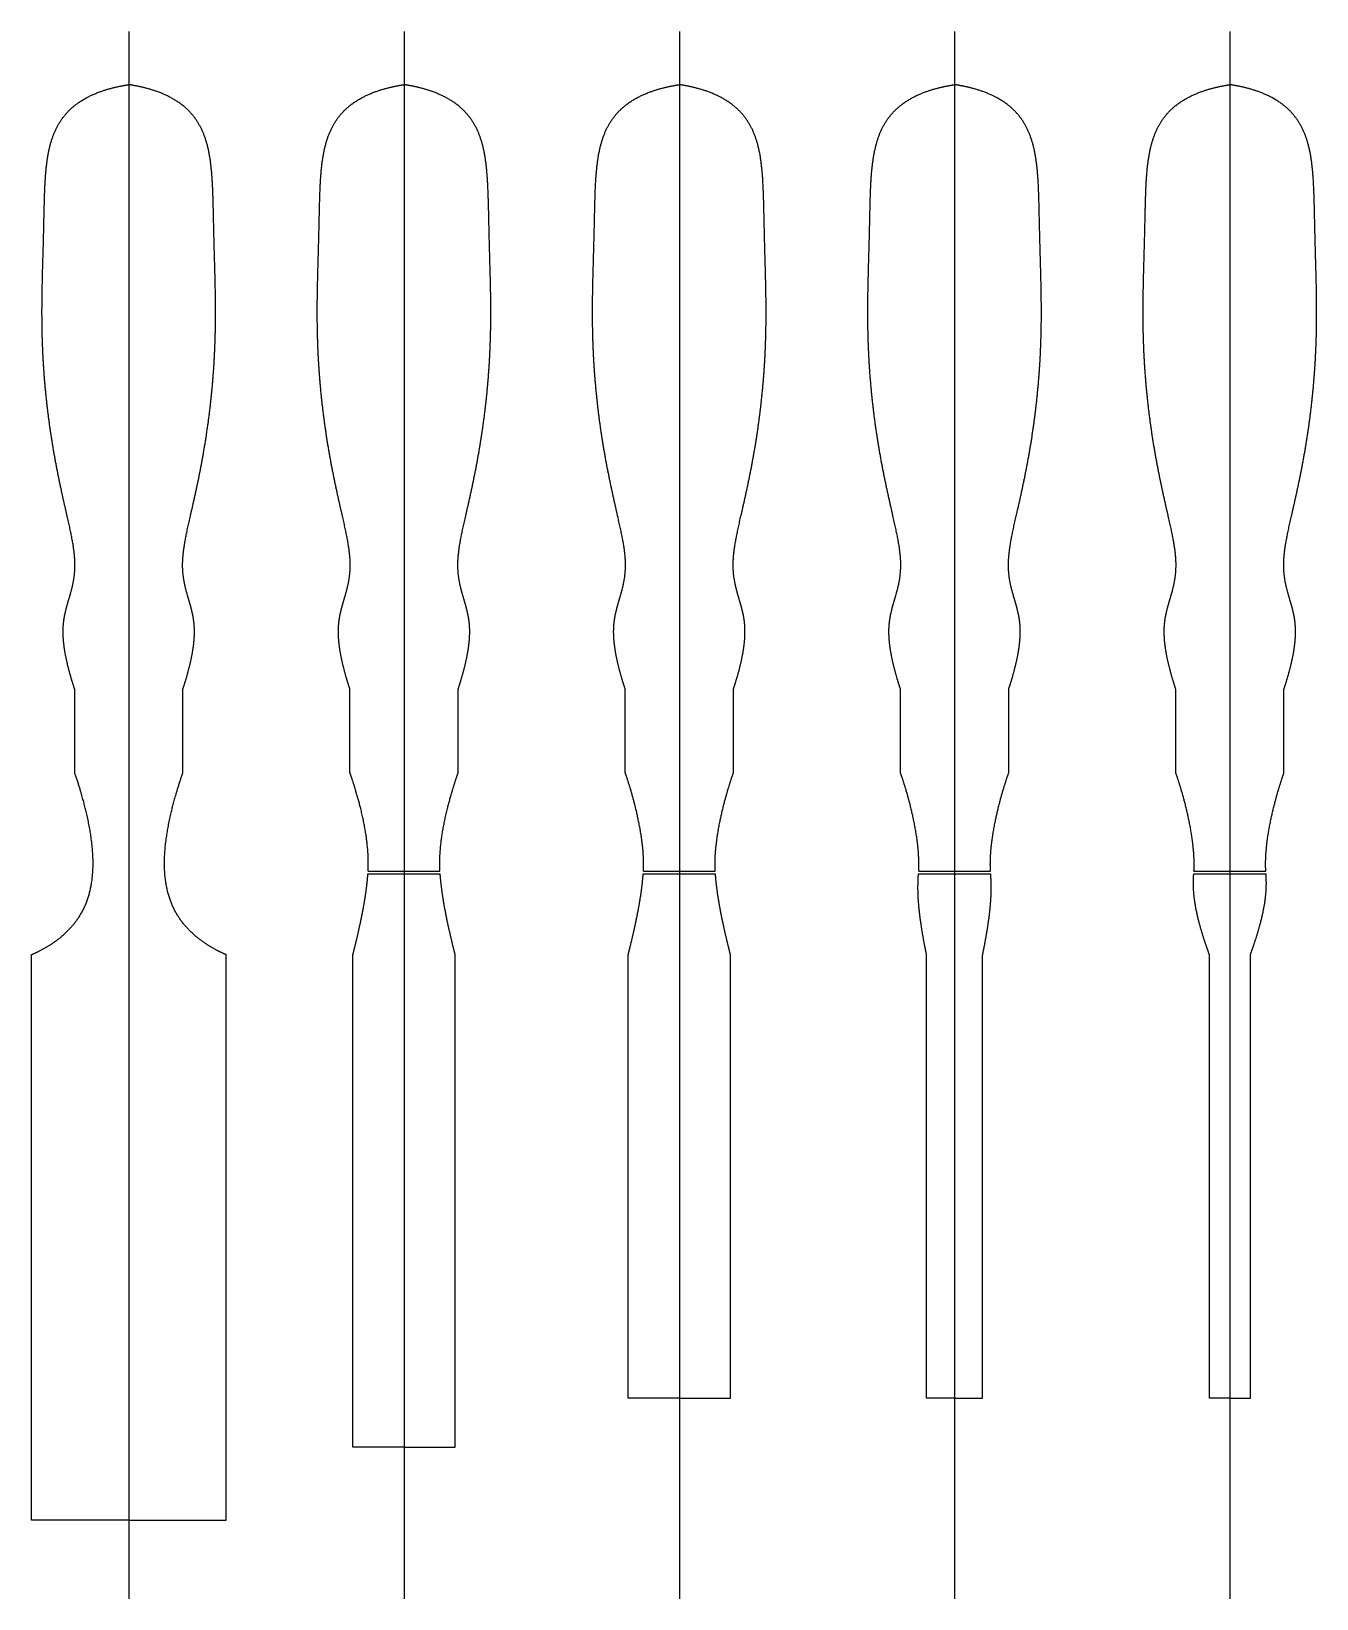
# Model space of a CAD drawing. Header units: millimetres. Extents: x -20 to 244, y -160 to 161.
import ezdxf

# ---------------------------------------------------------------- set-up
doc = ezdxf.new("R2010")
doc.units = ezdxf.units.MM
doc.layers.get('0').update_dxf_attribs({"linetype": 'CONTINUOUS'})

msp = doc.modelspace()

# ---------------------------------------------------------------- linework, layer by layer
for p, q in [((0.15, 161.42), (0.15, -160.17)), ((56.65, 161.42), (56.65, -160.17)), ((113.15, 161.42), (113.15, -160.17)), ((169.65, 161.42), (169.65, -160.17)), ((226.15, 161.42), (226.15, -160.17)), ((-10.96, 9.3), (-10.96, 26.45)), ((11.25, 9.3), (11.25, 26.45)), ((45.54, 9.3), (45.54, 26.45)), ((67.75, 9.3), (67.75, 26.45)), ((102.04, 9.3), (102.04, 26.45)), ((124.25, 9.3), (124.25, 26.45)), ((158.54, 9.3), (158.54, 26.45)), ((180.75, 9.3), (180.75, 26.45)), ((215.04, 9.3), (215.04, 26.45)), ((237.25, 9.3), (237.25, 26.45)), ((49.23, -11.46), (56.65, -11.46)), ((49.27, -10.93), (56.65, -10.93)), ((56.65, -10.93), (64.02, -10.93)), ((56.65, -11.46), (64.06, -11.46)), ((105.73, -11.46), (120.56, -11.46)), ((105.77, -10.93), (120.52, -10.93)), ((162.23, -11.46), (177.06, -11.46)), ((162.27, -10.93), (177.02, -10.93)), ((218.73, -11.46), (233.56, -11.46)), ((218.77, -10.93), (233.52, -10.93)), ((-19.85, -144.05), (-19.85, -28.05)), ((20.15, -144.05), (20.15, -28.05)), ((46.15, -129.05), (46.15, -28.05)), ((67.15, -129.05), (67.15, -28.05)), ((102.65, -119.05), (102.65, -28.05)), ((123.65, -119.05), (123.65, -28.05)), ((163.9, -119.05), (163.9, -28.05)), ((175.4, -119.05), (175.4, -28.05)), ((221.95, -119.05), (221.95, -28.05)), ((230.35, -119.05), (230.35, -28.05)), ((113.15, -119.05), (102.65, -119.05)), ((113.15, -119.05), (123.65, -119.05)), ((169.65, -119.05), (163.9, -119.05)), ((169.65, -119.05), (175.4, -119.05)), ((226.15, -119.05), (221.95, -119.05)), ((226.15, -119.05), (230.35, -119.05)), ((56.65, -129.05), (46.15, -129.05)), ((56.65, -129.05), (67.15, -129.05)), ((0.15, -144.05), (-19.85, -144.05)), ((0.15, -144.05), (20.15, -144.05))]:
    msp.add_line(p, q)
for points in [[(-10.96, 26.45), (-11.18, 27.11), (-11.59, 28.41), (-12.13, 30.27), (-12.7, 32.56), (-13.16, 35.12), (-13.37, 37.39), (-13.35, 39.41), (-13.12, 41.26), (-12.7, 43.04), (-12.17, 44.82), (-11.61, 46.68), (-11.14, 48.65), (-10.87, 50.76), (-10.87, 53.05), (-11.16, 55.59), (-11.7, 58.44), (-12.43, 61.68), (-13.28, 65.33), (-14.16, 69.39), (-15.03, 73.82), (-15.82, 78.52), (-16.49, 83.39), (-17.02, 88.33), (-17.4, 93.24), (-17.61, 98.01), (-17.69, 102.61), (-17.66, 107), (-17.57, 111.2), (-17.45, 115.22), (-17.34, 119.11), (-17.26, 122.88), (-17.18, 126.55), (-17.07, 130.11), (-16.83, 133.53), (-16.38, 136.77), (-15.59, 139.76), (-14.38, 142.46), (-12.66, 144.83), (-10.38, 146.83), (-7.52, 148.46), (-4.76, 149.46), (-2.41, 150.04), (-0.73, 150.35), (0.15, 150.48)], [(11.25, 26.45), (11.47, 27.11), (11.88, 28.41), (12.42, 30.27), (12.99, 32.56), (13.45, 35.12), (13.66, 37.39), (13.64, 39.41), (13.41, 41.26), (12.99, 43.04), (12.46, 44.82), (11.9, 46.68), (11.43, 48.65), (11.16, 50.76), (11.16, 53.05), (11.45, 55.59), (11.99, 58.44), (12.72, 61.68), (13.57, 65.33), (14.45, 69.39), (15.32, 73.82), (16.11, 78.52), (16.78, 83.39), (17.31, 88.33), (17.69, 93.24), (17.9, 98.01), (17.98, 102.61), (17.95, 107), (17.86, 111.2), (17.74, 115.22), (17.63, 119.11), (17.55, 122.88), (17.47, 126.55), (17.36, 130.11), (17.12, 133.53), (16.67, 136.77), (15.88, 139.76), (14.67, 142.46), (12.95, 144.83), (10.68, 146.83), (7.81, 148.46), (5.05, 149.46), (2.7, 150.04), (1.02, 150.35), (0.15, 150.48)], [(45.54, 26.45), (45.32, 27.11), (44.91, 28.41), (44.37, 30.27), (43.8, 32.56), (43.34, 35.12), (43.13, 37.39), (43.15, 39.41), (43.38, 41.26), (43.8, 43.04), (44.33, 44.82), (44.89, 46.68), (45.36, 48.65), (45.63, 50.76), (45.63, 53.05), (45.34, 55.59), (44.8, 58.44), (44.07, 61.68), (43.22, 65.33), (42.34, 69.39), (41.47, 73.82), (40.68, 78.52), (40.01, 83.39), (39.48, 88.33), (39.1, 93.24), (38.89, 98.01), (38.81, 102.61), (38.84, 107), (38.93, 111.2), (39.05, 115.22), (39.16, 119.11), (39.24, 122.88), (39.32, 126.55), (39.43, 130.11), (39.67, 133.53), (40.12, 136.77), (40.91, 139.76), (42.12, 142.46), (43.84, 144.83), (46.12, 146.83), (48.98, 148.46), (51.74, 149.46), (54.09, 150.04), (55.77, 150.35), (56.65, 150.48)], [(67.75, 26.45), (67.97, 27.11), (68.38, 28.41), (68.92, 30.27), (69.49, 32.56), (69.95, 35.12), (70.16, 37.39), (70.14, 39.41), (69.91, 41.26), (69.49, 43.04), (68.96, 44.82), (68.4, 46.68), (67.93, 48.65), (67.66, 50.76), (67.66, 53.05), (67.95, 55.59), (68.49, 58.44), (69.22, 61.68), (70.07, 65.33), (70.95, 69.39), (71.82, 73.82), (72.61, 78.52), (73.28, 83.39), (73.81, 88.33), (74.19, 93.24), (74.4, 98.01), (74.48, 102.61), (74.45, 107), (74.36, 111.2), (74.24, 115.22), (74.13, 119.11), (74.05, 122.88), (73.97, 126.55), (73.86, 130.11), (73.62, 133.53), (73.17, 136.77), (72.38, 139.76), (71.17, 142.46), (69.45, 144.83), (67.18, 146.83), (64.31, 148.46), (61.55, 149.46), (59.2, 150.04), (57.52, 150.35), (56.65, 150.48)], [(102.04, 26.45), (101.82, 27.11), (101.41, 28.41), (100.87, 30.27), (100.3, 32.56), (99.84, 35.12), (99.63, 37.39), (99.65, 39.41), (99.88, 41.26), (100.3, 43.04), (100.83, 44.82), (101.39, 46.68), (101.86, 48.65), (102.13, 50.76), (102.13, 53.05), (101.84, 55.59), (101.3, 58.44), (100.57, 61.68), (99.72, 65.33), (98.84, 69.39), (97.97, 73.82), (97.18, 78.52), (96.51, 83.39), (95.98, 88.33), (95.6, 93.24), (95.39, 98.01), (95.31, 102.61), (95.34, 107), (95.43, 111.2), (95.55, 115.22), (95.66, 119.11), (95.74, 122.88), (95.82, 126.55), (95.93, 130.11), (96.17, 133.53), (96.62, 136.77), (97.41, 139.76), (98.62, 142.46), (100.34, 144.83), (102.62, 146.83), (105.48, 148.46), (108.24, 149.46), (110.59, 150.04), (112.27, 150.35), (113.15, 150.48)], [(124.25, 26.45), (124.47, 27.11), (124.88, 28.41), (125.42, 30.27), (125.99, 32.56), (126.45, 35.12), (126.66, 37.39), (126.64, 39.41), (126.41, 41.26), (125.99, 43.04), (125.46, 44.82), (124.9, 46.68), (124.43, 48.65), (124.16, 50.76), (124.16, 53.05), (124.45, 55.59), (124.99, 58.44), (125.72, 61.68), (126.57, 65.33), (127.45, 69.39), (128.32, 73.82), (129.11, 78.52), (129.78, 83.39), (130.31, 88.33), (130.69, 93.24), (130.9, 98.01), (130.98, 102.61), (130.95, 107), (130.86, 111.2), (130.74, 115.22), (130.63, 119.11), (130.55, 122.88), (130.47, 126.55), (130.36, 130.11), (130.12, 133.53), (129.67, 136.77), (128.88, 139.76), (127.67, 142.46), (125.95, 144.83), (123.68, 146.83), (120.81, 148.46), (118.05, 149.46), (115.7, 150.04), (114.02, 150.35), (113.15, 150.48)], [(158.54, 26.45), (158.32, 27.11), (157.91, 28.41), (157.37, 30.27), (156.8, 32.56), (156.34, 35.12), (156.13, 37.39), (156.15, 39.41), (156.38, 41.26), (156.8, 43.04), (157.33, 44.82), (157.89, 46.68), (158.36, 48.65), (158.63, 50.76), (158.63, 53.05), (158.34, 55.59), (157.8, 58.44), (157.07, 61.68), (156.22, 65.33), (155.34, 69.39), (154.47, 73.82), (153.68, 78.52), (153.01, 83.39), (152.48, 88.33), (152.1, 93.24), (151.89, 98.01), (151.81, 102.61), (151.84, 107), (151.93, 111.2), (152.05, 115.22), (152.16, 119.11), (152.24, 122.88), (152.32, 126.55), (152.43, 130.11), (152.67, 133.53), (153.12, 136.77), (153.91, 139.76), (155.12, 142.46), (156.84, 144.83), (159.12, 146.83), (161.98, 148.46), (164.74, 149.46), (167.09, 150.04), (168.77, 150.35), (169.65, 150.48)], [(180.75, 26.45), (180.97, 27.11), (181.38, 28.41), (181.92, 30.27), (182.49, 32.56), (182.95, 35.12), (183.16, 37.39), (183.14, 39.41), (182.91, 41.26), (182.49, 43.04), (181.96, 44.82), (181.4, 46.68), (180.93, 48.65), (180.66, 50.76), (180.66, 53.05), (180.95, 55.59), (181.49, 58.44), (182.22, 61.68), (183.07, 65.33), (183.95, 69.39), (184.82, 73.82), (185.61, 78.52), (186.28, 83.39), (186.81, 88.33), (187.19, 93.24), (187.4, 98.01), (187.48, 102.61), (187.45, 107), (187.36, 111.2), (187.24, 115.22), (187.13, 119.11), (187.05, 122.88), (186.97, 126.55), (186.86, 130.11), (186.62, 133.53), (186.17, 136.77), (185.38, 139.76), (184.17, 142.46), (182.45, 144.83), (180.18, 146.83), (177.31, 148.46), (174.55, 149.46), (172.2, 150.04), (170.52, 150.35), (169.65, 150.48)], [(215.04, 26.45), (214.82, 27.11), (214.41, 28.41), (213.87, 30.27), (213.3, 32.56), (212.84, 35.12), (212.63, 37.39), (212.65, 39.41), (212.88, 41.26), (213.3, 43.04), (213.83, 44.82), (214.39, 46.68), (214.86, 48.65), (215.13, 50.76), (215.13, 53.05), (214.84, 55.59), (214.3, 58.44), (213.57, 61.68), (212.72, 65.33), (211.84, 69.39), (210.97, 73.82), (210.18, 78.52), (209.51, 83.39), (208.98, 88.33), (208.6, 93.24), (208.39, 98.01), (208.31, 102.61), (208.34, 107), (208.43, 111.2), (208.55, 115.22), (208.66, 119.11), (208.74, 122.88), (208.82, 126.55), (208.93, 130.11), (209.17, 133.53), (209.62, 136.77), (210.41, 139.76), (211.62, 142.46), (213.34, 144.83), (215.62, 146.83), (218.48, 148.46), (221.24, 149.46), (223.59, 150.04), (225.27, 150.35), (226.15, 150.48)], [(237.25, 26.45), (237.47, 27.11), (237.88, 28.41), (238.42, 30.27), (238.99, 32.56), (239.45, 35.12), (239.66, 37.39), (239.64, 39.41), (239.41, 41.26), (238.99, 43.04), (238.46, 44.82), (237.9, 46.68), (237.43, 48.65), (237.16, 50.76), (237.16, 53.05), (237.45, 55.59), (237.99, 58.44), (238.72, 61.68), (239.57, 65.33), (240.45, 69.39), (241.32, 73.82), (242.11, 78.52), (242.78, 83.39), (243.31, 88.33), (243.69, 93.24), (243.9, 98.01), (243.98, 102.61), (243.95, 107), (243.86, 111.2), (243.74, 115.22), (243.63, 119.11), (243.55, 122.88), (243.47, 126.55), (243.36, 130.11), (243.12, 133.53), (242.67, 136.77), (241.88, 139.76), (240.67, 142.46), (238.95, 144.83), (236.68, 146.83), (233.81, 148.46), (231.05, 149.46), (228.7, 150.04), (227.02, 150.35), (226.15, 150.48)], [(-19.85, -28.05), (-19.07, -27.71), (-17.56, -26.98), (-15.45, -25.78), (-12.99, -23.95), (-10.51, -21.27), (-8.68, -18.15), (-7.53, -14.59), (-7.05, -10.58), (-7.2, -6.16), (-7.91, -1.36), (-8.89, 2.74), (-9.84, 5.97), (-10.57, 8.18), (-10.96, 9.3)], [(20.15, -28.05), (19.36, -27.71), (17.85, -26.98), (15.74, -25.78), (13.28, -23.95), (10.8, -21.27), (8.97, -18.15), (7.82, -14.59), (7.34, -10.58), (7.49, -6.16), (8.21, -1.36), (9.19, 2.74), (10.14, 5.97), (10.86, 8.18), (11.25, 9.3)], [(105.77, -10.93), (105.81, -10.25), (105.84, -8.85), (105.75, -6.66), (105.39, -3.57), (104.61, 0.49), (103.75, 3.9), (102.96, 6.56), (102.36, 8.38), (102.04, 9.3)], [(120.52, -10.93), (120.48, -10.25), (120.45, -8.85), (120.54, -6.66), (120.9, -3.57), (121.68, 0.49), (122.54, 3.9), (123.33, 6.56), (123.93, 8.38), (124.25, 9.3)], [(162.27, -10.93), (162.31, -10.25), (162.34, -8.85), (162.25, -6.66), (161.89, -3.57), (161.11, 0.49), (160.25, 3.9), (159.46, 6.56), (158.86, 8.38), (158.54, 9.3)], [(177.02, -10.93), (176.98, -10.25), (176.95, -8.85), (177.04, -6.66), (177.4, -3.57), (178.18, 0.49), (179.04, 3.9), (179.83, 6.56), (180.43, 8.38), (180.75, 9.3)], [(218.77, -10.93), (218.81, -10.25), (218.84, -8.85), (218.75, -6.66), (218.39, -3.57), (217.61, 0.49), (216.75, 3.9), (215.96, 6.56), (215.36, 8.38), (215.04, 9.3)], [(233.52, -10.93), (233.48, -10.25), (233.45, -8.85), (233.54, -6.66), (233.9, -3.57), (234.68, 0.49), (235.54, 3.9), (236.33, 6.56), (236.93, 8.38), (237.25, 9.3)], [(46.15, -28.05), (46.31, -27.42), (46.63, -26.14), (47.09, -24.21), (47.68, -21.62), (48.35, -18.34), (48.8, -15.65), (49.05, -13.58), (49.18, -12.17), (49.23, -11.46)], [(67.15, -28.05), (66.98, -27.42), (66.66, -26.14), (66.2, -24.21), (65.61, -21.62), (64.94, -18.34), (64.5, -15.65), (64.24, -13.58), (64.11, -12.17), (64.06, -11.46)], [(102.65, -28.05), (102.81, -27.42), (103.13, -26.14), (103.59, -24.21), (104.18, -21.62), (104.85, -18.34), (105.3, -15.65), (105.55, -13.58), (105.68, -12.17), (105.73, -11.46)], [(123.65, -28.05), (123.48, -27.42), (123.16, -26.14), (122.7, -24.21), (122.11, -21.62), (121.44, -18.34), (121, -15.65), (120.74, -13.58), (120.61, -12.17), (120.56, -11.46)], [(163.9, -28.05), (163.76, -27.41), (163.5, -26.13), (163.14, -24.2), (162.7, -21.6), (162.28, -18.32), (162.1, -15.63), (162.11, -13.57), (162.18, -12.17), (162.23, -11.46)], [(175.4, -28.05), (175.53, -27.41), (175.79, -26.13), (176.15, -24.2), (176.59, -21.6), (177.01, -18.32), (177.19, -15.63), (177.18, -13.57), (177.11, -12.17), (177.06, -11.46)], [(221.95, -28.05), (221.72, -27.42), (221.27, -26.16), (220.63, -24.25), (219.85, -21.68), (219.07, -18.4), (218.7, -15.7), (218.62, -13.61), (218.68, -12.18), (218.73, -11.46)], [(230.35, -28.05), (230.58, -27.42), (231.03, -26.16), (231.66, -24.25), (232.44, -21.68), (233.22, -18.4), (233.6, -15.7), (233.67, -13.61), (233.61, -12.18), (233.56, -11.46)]]:
    msp.add_open_spline(points, degree=5)
for points in [[(49.27, -10.93), (49.27, -10.84), (49.32, -9.92), (49.34, -8.11), (49.17, -5.3), (48.59, -1.36), (47.61, 2.74), (46.66, 5.97), (45.93, 8.18), (45.54, 9.3)], [(64.02, -10.93), (64.02, -10.84), (63.97, -9.92), (63.95, -8.11), (64.12, -5.3), (64.71, -1.36), (65.69, 2.74), (66.64, 5.97), (67.36, 8.18), (67.75, 9.3)]]:
    msp.add_open_spline(points, degree=5, knots=[0.5891492, 0.5891492, 0.5891492, 0.5891492, 0.5891492, 0.5891492, 0.6, 0.7, 0.8, 0.9, 1, 1, 1, 1, 1, 1])

doc.saveas('drawing.dxf')
